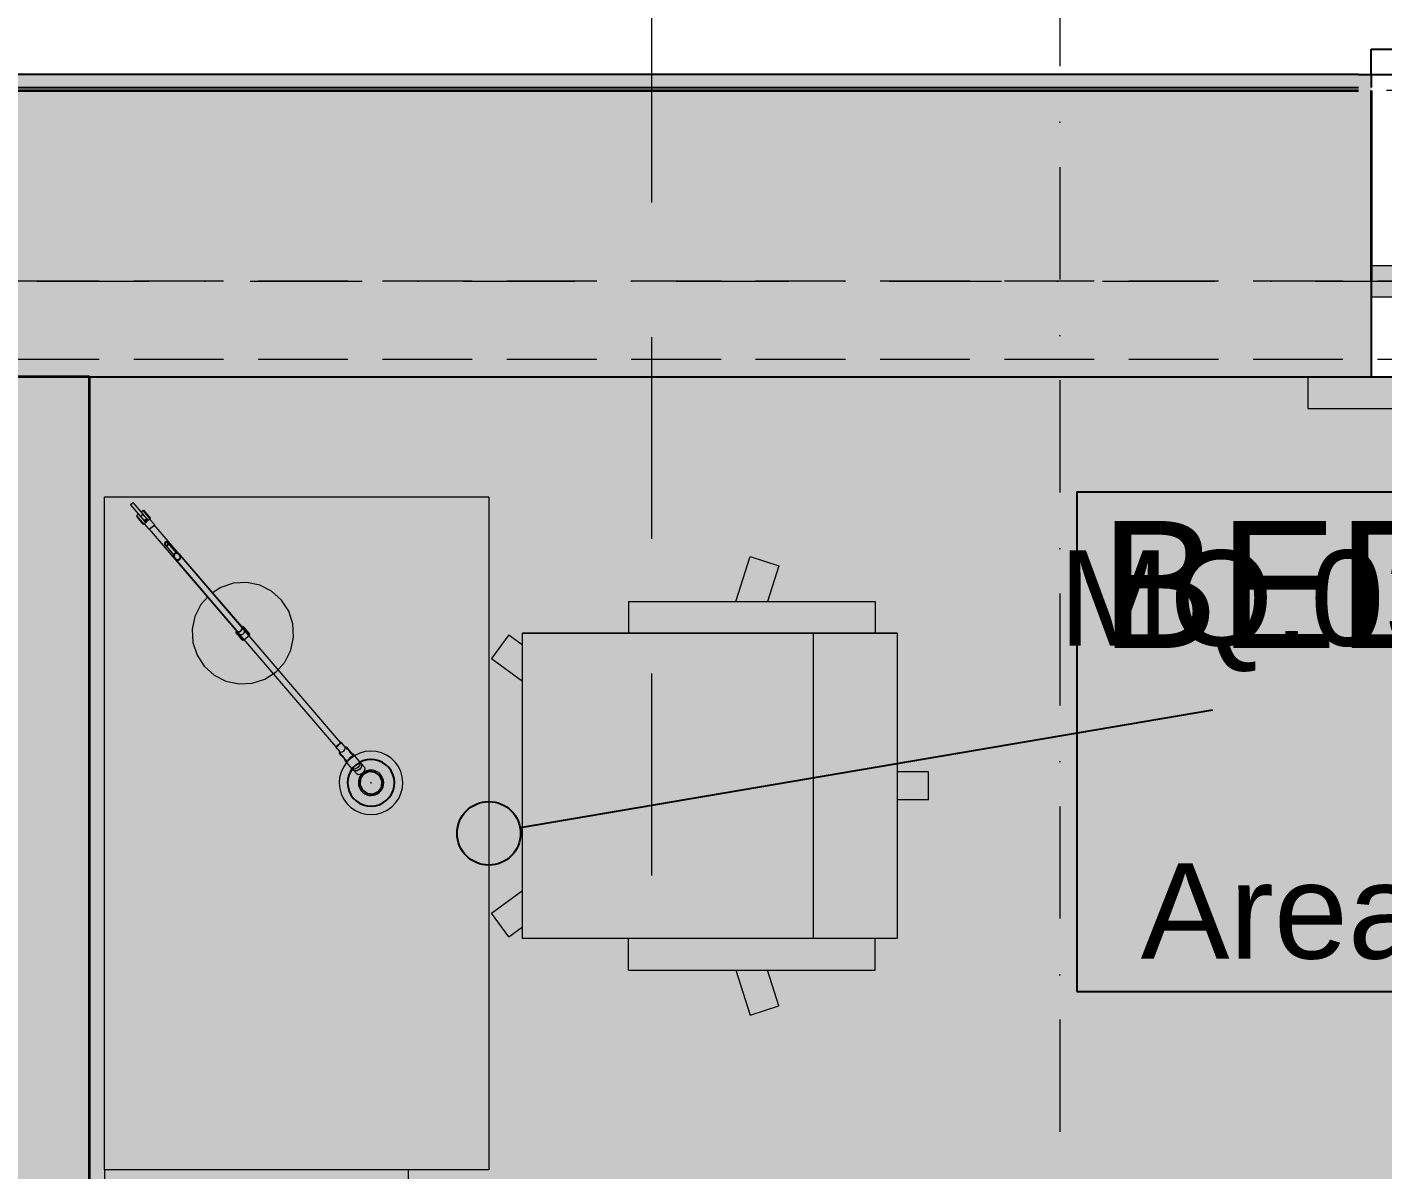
# Model space of a CAD drawing. Header units: millimetres. Extents: x -14278 to 97203, y -22378 to 34603.
# Drawn here: x 59674 to 61806, y 8414 to 10211 of the extents above; entities that cross this region are included whole.
import ezdxf
from ezdxf.enums import TextEntityAlignment as Align

# ---------------------------------------------------------------- set-up
doc = ezdxf.new("R2010")
doc.units = ezdxf.units.MM
doc.header["$MEASUREMENT"] = 0
for name, pattern in [('Dashed', [282.222223, 141.111112, -141.111112]), ('Dot & Dashed', [335.138881, 176.388884, -88.194442, 0, -70.555556]), ('Hidden Line', [195.611112, 141.111112, -54.5]), ('Long Dashed', [529.166651, 317.499995, -211.666656])]:
    doc.linetypes.add(name, pattern=pattern)
for name, color, linetype in [('A-Zz_20_10_90-T_TextFFEInternal', 7, 'Continuous'), ('A-Zz_60_50_80-P_MarkerSection', 7, 'Continuous'), ('NewA-Ee_25_10-M_WallsExternal', 7, 'Continuous'), ('NewA-Ee_25_10-M_WallsInternal', 7, 'Continuous'), ('NewA-Ee_30_10-M_Roofs', 7, 'Continuous'), ('NewA-Ee_30_40-M_Floors', 7, 'Continuous'), ('NewA-Ee_40_20-M_GeneralFFAndEInternalFixed', 7, 'Continuous'), ('NewA-Ee_40_20-M_GeneralFFAndEInternalMovable', 7, 'Continuous'), ('NewA-SL-M_SpacesInternal', 7, 'Continuous'), ('NewA-Ss_30_25-M_CeilingAndSoffitSystems', 7, 'Continuous'), ('NewA-Zz_20_10_90-T_TextFFEInternal', 7, 'Continuous'), ('NewA-Zz_35_40_80-M_GridStructural', 7, 'Continuous'), ('NewA-Zz_50_90_00-M_GrossInternal', 7, 'Continuous'), ('NewA-Zz_60_50_90-P_VoidOpening', 7, 'Continuous')]:
    doc.layers.add(name, color=color, linetype=linetype)
doc.styles.add('GENERATED_STYLE_1', font='')
doc.styles.get('GENERATED_STYLE_1').set_extended_font_data('Arial')

# ---------------------------------------------------------------- blocks, each defined once
blk = doc.blocks.new('Slab_29_2', base_point=(87898, 1112.3))
at = {"layer": 'NewA-Ee_30_40-M_Floors', "linetype": 'Continuous', "lineweight": 13}
blk.add_hatch(color=254, dxfattribs=at).paths.add_polyline_path([(87898, 1112.3), (87898, 7409.5), (90347.7, 7409.5), (90347.7, 9661.5), (55798.3, 9661.5), (55798.3, 1112.3)])
at = {"layer": 'NewA-Ee_30_40-M_Floors', "color": 6, "linetype": 'Continuous', "lineweight": 13, "flags": 128}
blk.add_lwpolyline([(87898, 1112.3), (55798.3, 1112.3), (55798.3, 9661.5), (90347.7, 9661.5), (90347.7, 7409.5), (87898, 7409.5)], close=True, dxfattribs=at)
blk = doc.blocks.new('BEDROOM_203_40_2', base_point=(62083.3, 9126.8))
at = {"layer": 'NewA-SL-M_SpacesInternal', "color": 253, "linetype": 'Continuous', "lineweight": 13}
for p, q in [((59771.6, 9661.5), (59771.6, 5658.2)), ((63599.5, 9661.5), (59771.6, 9661.5))]:
    blk.add_line(p, q, dxfattribs=at)
at = {"layer": 'NewA-SL-M_SpacesInternal', "linetype": 'Continuous'}
for p, q in [((61324.6, 9480.4), (61324.6, 9166.1)), ((61324.6, 9480.4), (62841.9, 9480.4)), ((61324.6, 9166.1), (61324.6, 8930.4)), ((61324.6, 8930.4), (61324.6, 8694.6)), ((61324.6, 8694.6), (62841.9, 8694.6))]:
    blk.add_line(p, q, dxfattribs=at)
at = {"layer": 'NewA-SL-M_SpacesInternal', "color": 5, "lineweight": 70, "style": 'GENERATED_STYLE_1'}
for tag, height, p in [('ROOM_NAME', 200, (62083.3, 9434.6)), ('ROOM_NUMBER', 150, (62083.3, 9131.8)), ('adj_text', 150, (62083.3, 8896.1))]:
    blk.add_attdef(tag, text='', height=height, dxfattribs=at).set_placement(p, align=Align.TOP_CENTER)
blk = doc.blocks.new('Slab_39_2', base_point=(59771.6, 9661.5))
at = {"layer": 'NewA-Ss_30_25-M_CeilingAndSoffitSystems', "linetype": 'Continuous', "lineweight": 0}
blk.add_hatch(color=255, dxfattribs=at).paths.add_polyline_path([(59771.6, 9661.5), (59771.6, 5658.2), (60596, 5658.2), (60596, 2707.2), (61824.5, 2707.2), (61824.5, 5658.2), (63599.5, 5658.2), (63599.5, 9661.5)])
at = {"layer": 'NewA-Ss_30_25-M_CeilingAndSoffitSystems', "color": 6, "linetype": 'Continuous', "lineweight": 13, "flags": 128}
blk.add_lwpolyline([(59771.6, 9661.5), (63599.5, 9661.5), (63599.5, 5658.2), (61824.5, 5658.2), (61824.5, 2707.2), (60596, 2707.2), (60596, 5658.2), (59771.6, 5658.2)], close=True, dxfattribs=at)
blk = doc.blocks.new('Double Window 19_2')
at = {"layer": 'NewA-Ee_25_10-M_WallsExternal', "linetype": 'Continuous', "lineweight": 13}
for points in [[(-750, 0), (-750, -50), (-700, -50), (-700, 0)], [(0, -50), (0, 0), (-50, 0), (-50, -50)], [(0, 0), (0, -50), (50, -50), (50, 0)], [(750, -50), (750, 0), (700, 0), (700, -50)]]:
    blk.add_hatch(color=104, dxfattribs=at).paths.add_polyline_path(points)
at = {"layer": 'NewA-Ee_25_10-M_WallsExternal', "linetype": 'Continuous'}
for p, q in [((-750, 300), (-750, 340)), ((-750, 340), (750, 340)), ((750, 340), (750, 300)), ((-700, 0), (-50, 0)), ((50, 0), (700, 0)), ((-750, -24.9), (-750, -50)), ((-700, -25), (-50, -25)), ((50, -25), (700, -25)), ((750, -24.9), (750, -50)), ((-50, -50), (-700, -50)), ((700, -50), (50, -50)), ((-750, -175.2), (750, -175.2))]:
    blk.add_line(p, q, dxfattribs=at)
at = {"layer": 'NewA-Ee_25_10-M_WallsExternal', "linetype": 'Dashed'}
blk.add_line((-750, 300), (750, 300), dxfattribs=at)
at = {"layer": 'NewA-Ee_25_10-M_WallsExternal', "color": 24, "linetype": 'Continuous', "lineweight": 13}
for p, q in [((-750, 0), (-700, 0)), ((-700, 0), (-700, -50)), ((-50, -50), (-50, 0)), ((-50, 0), (0, 0)), ((0, 0), (50, 0)), ((50, 0), (50, -50)), ((700, -50), (700, 0)), ((700, 0), (750, 0)), ((-700, -50), (-750, -50)), ((0, -50), (-50, -50)), ((50, -50), (0, -50)), ((750, -50), (700, -50))]:
    blk.add_line(p, q, dxfattribs=at)
at = {"layer": 'NewA-Ee_25_10-M_WallsExternal', "color": 92, "linetype": 'Continuous', "lineweight": 35}
for p, q in [((-750, 0), (-750, -24.9)), ((750, 0), (750, -24.9))]:
    blk.add_line(p, q, dxfattribs=at)
blk = doc.blocks.new('Wall_67_2', base_point=(55648, 9811.8))
at = {"layer": 'NewA-Ee_25_10-M_WallsExternal', "linetype": 'Continuous', "lineweight": 13}
for points in [[(61767.9, 10136.7), (55323.1, 10136.7), (55343.2, 10116.6), (61767.9, 10116.6)], [(61767.9, 10136.7), (61767.9, 9836.7), (61788, 9836.7), (61788, 10136.7)], [(55348, 10111.8), (55648, 9811.8), (61788, 9811.8), (61788, 9836.7), (61767.9, 9836.7), (61767.9, 10111.8)], [(55648, 9811.8), (55718.4, 9741.4), (61775, 9741.4), (61775, 9786.7), (61788, 9786.7), (61788, 9811.8)], [(61775, 9661.5), (61788, 9661.5), (61788, 9786.7), (61775, 9786.7)], [(61775, 9741.4), (55718.4, 9741.4), (55781.9, 9677.9), (61775, 9677.9)], [(61775, 9677.9), (55781.9, 9677.9), (55798.3, 9661.5), (61775, 9661.5)]]:
    blk.add_hatch(color=6, dxfattribs=at).paths.add_polyline_path(points)
at = {"layer": 'NewA-Ee_25_10-M_WallsExternal', "linetype": 'Continuous'}
for p, q in [((61767.9, 10136.7), (61788, 10136.7)), ((61788, 10136.7), (61788, 10116.6)), ((55343.2, 10116.6), (61767.9, 10116.6)), ((61788, 9811.8), (61788, 9786.7)), ((61788, 9786.7), (61788, 9741.4)), ((61788, 9741.4), (61788, 9677.9)), ((61775, 9661.5), (61788, 9661.5)), ((61788, 9677.9), (61788, 9661.5))]:
    blk.add_line(p, q, dxfattribs=at)
at = {"layer": 'NewA-Ee_25_10-M_WallsExternal', "color": 92, "linetype": 'Continuous', "lineweight": 35}
for p, q in [((55348, 10111.8), (61767.9, 10111.8)), ((61788, 10111.8), (61788, 9836.7)), ((61788, 9836.7), (61788, 9811.8))]:
    blk.add_line(p, q, dxfattribs=at)
at = {"layer": 'NewA-Ee_25_10-M_WallsExternal', "linetype": 'Continuous', "flags": 128}
for points in [[(61767.9, 10136.7), (55323.1, 10136.7)], [(55798.3, 9661.5), (61775, 9661.5)]]:
    blk.add_lwpolyline(points, dxfattribs=at)
at = {"layer": 'NewA-Ee_25_10-M_WallsExternal', "linetype": 'Continuous', "zscale": 1000}
blk.add_blockref('Double Window 19_2', (62538, 9836.7), dxfattribs=at)
blk = doc.blocks.new('Wall_80_2', base_point=(59621.6, 9661.5))
at = {"layer": 'NewA-Ee_25_10-M_WallsInternal', "linetype": 'Continuous', "lineweight": 13}
blk.add_hatch(color=6, dxfattribs=at).paths.add_polyline_path([(59621.6, 9661.5), (59621.6, 2557.2), (59771.6, 2707.2), (59771.6, 9661.5)])
at = {"layer": 'NewA-Ee_25_10-M_WallsInternal', "color": 92, "linetype": 'Continuous', "lineweight": 35, "flags": 128}
for points in [[(59771.6, 9661.5), (59621.6, 9661.5)], [(59771.6, 5658.2), (59771.6, 9661.5)]]:
    blk.add_lwpolyline(points, dxfattribs=at)
blk = doc.blocks.new('Morph_17_2', base_point=(55648, -5438.2))
at = {"layer": 'NewA-Ee_40_20-M_GeneralFFAndEInternalMovable', "linetype": 'Continuous'}
for p, q in [((59890.7, 9400.7), (59890, 9399.6)), ((59890, 9399.6), (59890, 9398.2)), ((59890, 9398.2), (59890.7, 9396.9)), ((59891.9, 9401.2), (59890.7, 9400.7)), ((59890.7, 9396.9), (59892, 9396)), ((59893.3, 9401), (59891.9, 9401.2)), ((59892, 9396), (59893.3, 9395.7)), ((59894.5, 9400.1), (59893.3, 9401)), ((59893.3, 9395.7), (59894.6, 9396.3)), ((59895.2, 9398.8), (59894.5, 9400.1)), ((59894.6, 9396.3), (59895.2, 9397.4)), ((59895.2, 9397.4), (59895.2, 9398.8)), ((59908.4, 9384), (59906, 9382.9)), ((59911.1, 9383.6), (59908.4, 9384)), ((59906, 9382.9), (59904.6, 9380.7)), ((59904.6, 9380.7), (59904.6, 9377.9)), ((59904.6, 9377.9), (59905.9, 9375.3)), ((59905.9, 9375.3), (59908.3, 9373.6)), ((59908.3, 9373.6), (59911, 9373.2)), ((59911, 9373.2), (59913.4, 9374.3)), ((59913.5, 9381.8), (59911.1, 9383.6)), ((59913.4, 9374.3), (59914.8, 9376.5)), ((59914.8, 9379.2), (59913.5, 9381.8)), ((59914.8, 9376.5), (59914.8, 9379.2)), ((60197.6, 9028.6), (60196.8, 9019.3)), ((60202.8, 9036.3), (60197.6, 9028.6)), ((60211.2, 9040.4), (60202.8, 9036.3)), ((60220.5, 9039.6), (60211.2, 9040.4)), ((60228.2, 9034.4), (60220.5, 9039.6)), ((60232.3, 9025.9), (60228.2, 9034.4)), ((60231.6, 9016.6), (60232.3, 9025.9)), ((60196.8, 9019.3), (60200.9, 9010.9)), ((60200.9, 9010.9), (60208.6, 9005.6)), ((60208.6, 9005.6), (60217.9, 9004.9)), ((60217.9, 9004.9), (60226.3, 9008.9)), ((60226.3, 9008.9), (60231.6, 9016.6))]:
    blk.add_line(p, q, dxfattribs=at)
at = {"layer": 'NewA-Ee_40_20-M_GeneralFFAndEInternalMovable', "color": 6, "linetype": 'Continuous', "lineweight": 13, "flags": 128}
for points in [[(59836.4, 9460.3), (59840.2, 9463.6)], [(59836.6, 9460.1), (59836.4, 9460.3)], [(59852.1, 9442), (59836.6, 9460.1)], [(59840.4, 9463.4), (59840.2, 9463.6)], [(59855.9, 9445.3), (59840.4, 9463.4)], [(59852.8, 9448.8), (59855.9, 9451.4)], [(59856.7, 9450.4), (59855.9, 9451.4)], [(59856.5, 9450.7), (59857.3, 9451.3)], [(59858.9, 9447.9), (59856.7, 9450.4)], [(59858, 9450.4), (59857.3, 9451.3)], [(59860, 9448.2), (59858, 9450.4)], [(59861.8, 9444.4), (59858.9, 9447.9)], [(59862.6, 9445.1), (59860, 9448.2)], [(59845.9, 9441.6), (59846.6, 9442.2)], [(59846.6, 9440.7), (59845.9, 9441.6)], [(59846, 9443), (59849, 9445.6)], [(59846.8, 9442), (59846, 9443)], [(59848.6, 9438.4), (59846.6, 9440.7)], [(59849, 9439.4), (59846.8, 9442)], [(59851.2, 9435.4), (59848.6, 9438.4)], [(59852, 9436), (59849, 9439.4)], [(59853.8, 9432.3), (59851.2, 9435.4)], [(59854.9, 9432.6), (59852, 9436)], [(59852.1, 9442), (59855.9, 9445.3)], [(59855, 9438.6), (59852.1, 9442)], [(59855.6, 9430.2), (59853.8, 9432.3)], [(59857, 9430.1), (59854.9, 9432.6)], [(59857.9, 9435.2), (59855, 9438.6)], [(59856.3, 9429.4), (59855.6, 9430.2)], [(59858.8, 9441.8), (59855.9, 9445.3)], [(59856.3, 9429.4), (59857, 9430.1)], [(59857.7, 9429.3), (59857, 9430.1)], [(59857.7, 9435.5), (59861.5, 9438.7)], [(59857.7, 9429.3), (59858.8, 9430.2)], [(59860, 9432.8), (59857.9, 9435.2)], [(59858.4, 9434.7), (59859.9, 9436.7)], [(59865.4, 9421.9), (59858.4, 9430)], [(59860.2, 9436.4), (59858.7, 9434.3)], [(59861.7, 9438.4), (59858.8, 9441.8)], [(59859, 9430.5), (59858.8, 9430.4)], [(59860.2, 9432.2), (59859, 9430.5)], [(59859.1, 9433.8), (59860.6, 9435.9)], [(59859.9, 9436.7), (59862.2, 9437.9)], [(59861.6, 9433.8), (59860, 9432.8)], [(59860.3, 9432.4), (59860, 9432.8)], [(59862.5, 9437.6), (59860.2, 9436.4)], [(59862, 9434.2), (59860.2, 9432.2)], [(59860.6, 9435.9), (59862.9, 9437.1)], [(59863.8, 9436), (59861.7, 9438.4)], [(59864.7, 9441.1), (59861.8, 9444.4)], [(59864.3, 9435.8), (59862, 9434.2)], [(59865.2, 9442.1), (59862.6, 9445.1)], [(59863.8, 9436), (59862.6, 9434.6)], [(59864.1, 9435.6), (59863.8, 9436)], [(59866.2, 9436.7), (59864.3, 9435.8)], [(59866.8, 9438.6), (59864.7, 9441.1)], [(59867, 9439.9), (59865.2, 9442.1)], [(59866.4, 9436.9), (59866.2, 9436.7)], [(59866.5, 9436.8), (59867.6, 9437.8)], [(59867.6, 9437.8), (59866.8, 9438.6)], [(59873.7, 9429.1), (59866.8, 9437.1)], [(59866.9, 9438.5), (59867.7, 9439.2)], [(59867.7, 9439.2), (59867, 9439.9)], [(59872.2, 9426.6), (59870.2, 9424.7)], [(59873.5, 9428.2), (59872.2, 9426.6)], [(59873.7, 9429.1), (59873.5, 9428.2)], [(60166.7, 9086.2), (59873.6, 9428.5)], [(59866.3, 9422), (59865.4, 9421.9)], [(60159.1, 9079.7), (59866, 9421.9)], [(59868, 9423), (59866.3, 9422)], [(59870.2, 9424.7), (59868, 9423)], [(59890.7, 9396.9), (59904.6, 9380.7)], [(59894.5, 9400.1), (59908.4, 9384)], [(59905.9, 9375.3), (60003, 9262)], [(59913.5, 9381.8), (60010.6, 9268.5)], [(59957.6, 9315), (59947, 9303.2), (59937.6, 9284.5), (59933.3, 9264.1), (59934.4, 9243.3), (59940.9, 9223.4), (59952.3, 9205.9), (59967.8, 9191.9), (59986.4, 9182.5), (60006.9, 9178.2), (60027.7, 9179.3), (60047.6, 9185.8), (60065.1, 9197.2), (60079, 9212.7), (60088.5, 9231.3), (60092.8, 9251.8), (60091.7, 9272.6), (60085.2, 9292.5), (60073.8, 9310), (60058.2, 9323.9), (60039.6, 9333.4), (60019.2, 9337.7), (59998.3, 9336.6), (59978.5, 9330.1), (59965.2, 9321.5)], [(60001.9, 9263.2), (60002.6, 9261.7)], [(60002.1, 9259.1), (60002.9, 9259.8)], [(60002.8, 9258.3), (60002.1, 9259.1)], [(60002.2, 9260.5), (60003, 9261.2)], [(60003, 9259.6), (60002.2, 9260.5)], [(60002.6, 9261.7), (60006, 9257.6)], [(60002.6, 9261.7), (60004.7, 9260.3)], [(60004.7, 9256.1), (60002.8, 9258.3)], [(60003, 9262), (60004.9, 9260.8)], [(60005.2, 9257.1), (60003, 9259.6)], [(60004.7, 9260.3), (60007.4, 9260.3)], [(60007.3, 9253.1), (60004.7, 9256.1)], [(60004.9, 9260.8), (60007.3, 9260.7)], [(60008.1, 9253.7), (60005.2, 9257.1)], [(60006, 9257.6), (60008.3, 9256.1)], [(60007.3, 9260.7), (60009.6, 9261.9)], [(60007.4, 9260.3), (60009.9, 9261.6)], [(60008.3, 9256.1), (60010.3, 9255.9)], [(60010.9, 9268.8), (60009.5, 9269.7)], [(60009.6, 9261.9), (60011.1, 9264)], [(60009.9, 9261.6), (60011.6, 9263.9)], [(60011.5, 9266.4), (60010.6, 9268.5)], [(60010.9, 9268.8), (60014.4, 9264.8)], [(60012, 9266.5), (60010.9, 9268.8)], [(60011.1, 9264), (60011.5, 9266.4)], [(60011.3, 9268.4), (60012.1, 9269)], [(60011.3, 9255.8), (60013.9, 9256.9)], [(60011.6, 9263.9), (60012, 9266.5)], [(60012.9, 9268.1), (60012.1, 9269)], [(60012.8, 9268.2), (60013.5, 9268.9)], [(60015, 9265.6), (60012.9, 9268.1)], [(60014.2, 9268.1), (60013.5, 9268.9)], [(60013.9, 9256.9), (60015.4, 9259.3)], [(60016.1, 9265.9), (60014.2, 9268.1)], [(60015.5, 9262.3), (60014.4, 9264.8)], [(60018, 9262.2), (60015, 9265.6)], [(60015.4, 9259.3), (60015.5, 9259.8)], [(60015.5, 9260.4), (60015.5, 9262.3)], [(60018.7, 9262.8), (60016.1, 9265.9)], [(60020.9, 9258.8), (60018, 9262.2)], [(60021.3, 9259.8), (60018.7, 9262.8)], [(60023, 9256.3), (60020.9, 9258.8)], [(60023.2, 9257.6), (60021.3, 9259.8)], [(60023.8, 9255.3), (60023, 9256.3)], [(60023.9, 9256.7), (60023.2, 9257.6)], [(60023.2, 9256.1), (60023.9, 9256.7)], [(60009.9, 9250), (60007.3, 9253.1)], [(60011, 9250.3), (60008.1, 9253.7)], [(60011.8, 9247.8), (60009.9, 9250)], [(60010.8, 9255.8), (60011.3, 9255.8)], [(60013.2, 9247.8), (60011, 9250.3)], [(60012.5, 9247), (60011.8, 9247.8)], [(60012.5, 9247), (60013.3, 9247.6)], [(60013.9, 9246.9), (60013.2, 9247.8)], [(60013.9, 9246.9), (60023.8, 9255.3)], [(60166.5, 9085.4), (60165.3, 9083.9)], [(60165.6, 9084), (60166.9, 9085.6)], [(60167.1, 9086.5), (60166.5, 9086.5)], [(60166.7, 9086.2), (60166.5, 9085.4)], [(60166.9, 9085.6), (60167.1, 9086.5)], [(60167.1, 9086.5), (60174.1, 9078.3)], [(60158.9, 9080), (60158.7, 9079.4)], [(60158.7, 9079.4), (60165.7, 9071.2)], [(60158.7, 9079.4), (60159.6, 9079.4)], [(60159.9, 9079.8), (60159.1, 9079.7)], [(60159.6, 9079.4), (60161.4, 9080.5)], [(60161.5, 9080.7), (60159.9, 9079.8)], [(60161.4, 9080.5), (60163.6, 9082.1)], [(60163.5, 9082.2), (60161.5, 9080.7)], [(60165.3, 9083.9), (60163.5, 9082.2)], [(60163.6, 9082.1), (60165.6, 9084)], [(60164.7, 9069.3), (60165.5, 9069.9)], [(60165.4, 9068.5), (60164.7, 9069.3)], [(60164.9, 9070.7), (60165.6, 9071.3)], [(60165.6, 9069.8), (60164.9, 9070.7)], [(60167.3, 9066.2), (60165.4, 9068.5)], [(60167.8, 9067.3), (60165.6, 9069.8)], [(60165.7, 9071.2), (60166.9, 9070.9)], [(60166.9, 9070.9), (60167, 9071), (60169.3, 9071.3)], [(60170, 9063.2), (60167.3, 9066.2)], [(60170.7, 9063.8), (60167.8, 9067.3)], [(60169.3, 9071.3), (60171.8, 9072.5)], [(60171.8, 9072.5), (60173.5, 9074.8)], [(60173.5, 9074.8), (60174.1, 9077), (60174.2, 9077.1)], [(60174, 9078.5), (60174.7, 9079.1)], [(60174.2, 9077.1), (60174.1, 9078.3)], [(60175.5, 9078.2), (60174.7, 9079.1)], [(60175.4, 9078.4), (60176.1, 9079)], [(60177.7, 9075.7), (60175.5, 9078.2)], [(60176.8, 9078.2), (60176.1, 9079)], [(60178.7, 9076), (60176.8, 9078.2)], [(60180.6, 9072.3), (60177.7, 9075.7)], [(60181.3, 9072.9), (60178.7, 9076)], [(60183.5, 9068.9), (60180.6, 9072.3)], [(60183.9, 9069.9), (60181.3, 9072.9)], [(60185.7, 9066.4), (60183.5, 9068.9)], [(60185.9, 9067.7), (60183.9, 9069.9)], [(60185, 9064.5), (60184.4, 9063.9)], [(60184.8, 9068.9), (60186.2, 9068)], [(60185.4, 9064.6), (60186.4, 9065.5)], [(60186.4, 9065.5), (60185.7, 9066.4)], [(60185.8, 9066.2), (60186.5, 9066.9)], [(60186.5, 9066.9), (60185.9, 9067.7)], [(60196.7, 9055.8), (60186.2, 9068)], [(60186.2, 9068), (60186.4, 9067.1)], [(60186.6, 9065.9), (60186.3, 9065.6)], [(60186.4, 9066.8), (60186.6, 9065.9)], [(60172.6, 9060.2), (60170, 9063.2)], [(60173.6, 9060.4), (60170.7, 9063.8)], [(60174.5, 9057.9), (60172.6, 9060.2)], [(60174.1, 9057.6), (60173.4, 9059.1)], [(60175.8, 9057.9), (60173.6, 9060.4)], [(60184.5, 9045.4), (60174.1, 9057.6)], [(60175, 9057.3), (60174.1, 9057.6)], [(60175.2, 9057.1), (60174.5, 9057.9)], [(60175.2, 9057.1), (60175.9, 9057.8)], [(60176.1, 9056.9), (60175.3, 9057.2)], [(60176.6, 9057), (60175.8, 9057.9)], [(60176.4, 9057.2), (60176.1, 9056.9)], [(60176.6, 9057), (60177.6, 9057.9)], [(60178.4, 9058.7), (60177.8, 9058.3)], [(60181, 9061.8), (60178.4, 9058.7)], [(60184.4, 9063.9), (60181, 9061.8)], [(60187, 9044.2), (60184.5, 9045.4)], [(60187.2, 9042.7), (60185.1, 9045.1)], [(60187, 9042.5), (60186.8, 9043.1)], [(60190.5, 9044.6), (60187, 9044.2)], [(60189.6, 9041.4), (60187.2, 9042.7)], [(60193.9, 9046.7), (60190.5, 9044.6)], [(60196.4, 9043.8), (60192.9, 9041.7)], [(60196.3, 9043.9), (60193, 9041.9)], [(60196.5, 9049.8), (60193.9, 9046.7)], [(60198.8, 9046.9), (60196.3, 9043.9)], [(60199, 9046.9), (60196.4, 9043.8)], [(60197.5, 9053.2), (60196.5, 9049.8)], [(60196.7, 9055.8), (60197.5, 9053.2)], [(60199, 9052.7), (60196.9, 9055.2)], [(60198.6, 9053.2), (60199.2, 9052.9)], [(60199.8, 9050.2), (60198.8, 9046.9)], [(60199, 9052.7), (60199.8, 9050.2)], [(60200, 9050.3), (60199, 9046.9)], [(60204.1, 9047.1), (60199.2, 9052.9)], [(60199.2, 9052.9), (60200, 9050.3)], [(60205, 9044.4), (60204, 9041.1)], [(60204.1, 9047.1), (60205, 9044.4)], [(60192, 9036.7), (60187, 9042.5)], [(60189.5, 9041.2), (60187, 9042.5)], [(60192.9, 9041.7), (60189.5, 9041.2)], [(60193, 9041.9), (60189.6, 9041.4)], [(60194.5, 9035.4), (60192, 9036.7)], [(60197.9, 9035.9), (60194.5, 9035.4)], [(60201.4, 9038), (60197.9, 9035.9)], [(60204, 9041.1), (60201.4, 9038)], [(60214.3, 9022.9), (60214.2, 9022.8)], [(60214.2, 9022.8), (60214.2, 9022.6)], [(60214.2, 9022.6), (60214.3, 9022.4)], [(60214.5, 9023), (60214.3, 9022.9)], [(60214.3, 9022.4), (60214.4, 9022.3)], [(60214.4, 9022.3), (60214.6, 9022.3)], [(60214.7, 9023), (60214.5, 9023)], [(60214.6, 9022.3), (60214.8, 9022.4)], [(60214.8, 9022.9), (60214.7, 9023)], [(60214.9, 9022.7), (60214.8, 9022.9)], [(60214.8, 9022.4), (60214.9, 9022.5)], [(60214.9, 9022.5), (60214.9, 9022.7)]]:
    blk.add_lwpolyline(points, dxfattribs=at)
for points in [[(60167.7, 9005.1), (60171.5, 8997.2), (60176.6, 8990.1), (60182.8, 8984), (60190, 8979.1), (60197.9, 8975.5), (60206.4, 8973.3), (60215.1, 8972.6), (60223.7, 8973.5), (60232.1, 8975.8), (60240, 8979.6), (60247.1, 8984.7), (60253.2, 8990.9), (60258.1, 8998.1), (60261.7, 9006), (60263.9, 9014.5), (60264.6, 9023.1), (60263.7, 9031.8), (60261.4, 9040.2), (60257.6, 9048.1), (60252.5, 9055.2), (60246.3, 9061.3), (60239.1, 9066.2), (60231.2, 9069.8), (60222.7, 9072), (60214, 9072.6), (60205.4, 9071.8), (60197, 9069.4), (60189.1, 9065.7), (60182, 9060.6), (60175.9, 9054.4), (60171, 9047.2), (60167.4, 9039.3), (60165.2, 9030.8), (60164.6, 9022.1), (60165.4, 9013.5)], [(60199.4, 9009.6), (60201.9, 9007.2), (60204.7, 9005.2), (60207.9, 9003.8), (60211.3, 9002.9), (60214.8, 9002.6), (60218.2, 9003), (60221.6, 9003.9), (60224.7, 9005.4), (60227.6, 9007.5), (60230, 9009.9), (60232, 9012.8), (60233.4, 9016), (60234.3, 9019.4), (60234.6, 9022.8), (60234.2, 9026.3), (60233.3, 9029.7), (60231.8, 9032.8), (60229.7, 9035.7), (60227.3, 9038.1), (60224.4, 9040.1), (60221.2, 9041.5), (60217.8, 9042.4), (60214.4, 9042.6), (60210.9, 9042.3), (60207.5, 9041.4), (60204.4, 9039.9), (60201.5, 9037.8), (60199.1, 9035.3), (60197.1, 9032.5), (60195.7, 9029.3), (60194.8, 9025.9), (60194.6, 9022.4), (60194.9, 9019), (60195.8, 9015.6), (60197.3, 9012.5)]]:
    blk.add_lwpolyline(points, close=True, dxfattribs=at)
at = {"layer": 'NewA-Ee_40_20-M_GeneralFFAndEInternalMovable', "linetype": 'Continuous', "flags": 128}
blk.add_lwpolyline([(60177.8, 9022.3), (60178.4, 9015.9), (60180.1, 9009.7), (60182.9, 9003.9), (60186.6, 8998.7), (60191.2, 8994.2), (60196.5, 8990.6), (60202.3, 8988), (60208.5, 8986.4), (60214.9, 8985.9), (60221.3, 8986.5), (60227.5, 8988.2), (60233.3, 8991), (60238.5, 8994.7), (60243, 8999.3), (60246.6, 9004.6), (60249.2, 9010.4), (60250.8, 9016.6), (60251.3, 9023), (60250.7, 9029.4), (60249, 9035.6), (60246.2, 9041.4), (60242.5, 9046.6), (60237.9, 9051.1), (60232.6, 9054.7), (60226.8, 9057.3), (60220.6, 9058.9), (60214.2, 9059.4), (60207.8, 9058.8), (60201.6, 9057.1), (60195.8, 9054.3), (60190.6, 9050.6), (60186.1, 9046), (60182.5, 9040.7), (60179.9, 9034.9), (60178.3, 9028.7)], close=True, dxfattribs=at)
blk = doc.blocks.new('Standard grid marker')
at = {"layer": 'NewA-Zz_35_40_80-M_GridStructural', "color": 6, "linetype": 'Dot & Dashed', "lineweight": 13}
blk.add_line((1000, 0), (18130.8, 0), dxfattribs=at)
at = {"layer": 'NewA-Zz_35_40_80-M_GridStructural', "style": 'GENERATED_STYLE_1'}
blk.add_attdef('AC_MarkerText_1', text='', height=250, rotation=90, dxfattribs=at).set_placement((-250, 14.3), align=Align.MIDDLE_CENTER)
blk = doc.blocks.new('Standard grid marker_2')
at = {"layer": 'NewA-Zz_35_40_80-M_GridStructural', "color": 6, "linetype": 'Dot & Dashed', "lineweight": 13}
blk.add_line((1000, 0), (40175.6, 0), dxfattribs=at)
at = {"layer": 'NewA-Zz_35_40_80-M_GridStructural', "style": 'GENERATED_STYLE_1'}
blk.add_attdef('AC_MarkerText_1', text='', height=250, dxfattribs=at).set_placement((41425.6, 14.3), align=Align.MIDDLE_CENTER)
blk = doc.blocks.new('Standard grid marker_4')
at = {"layer": 'NewA-Zz_35_40_80-M_GridStructural', "color": 6, "linetype": 'Dot & Dashed', "lineweight": 13}
blk.add_line((1000, 0), (40175.6, 0), dxfattribs=at)
blk = doc.blocks.new('Venetian Blind 19')
at = {"layer": 'NewA-Ee_40_20-M_GeneralFFAndEInternalFixed', "color": 1, "linetype": 'Continuous', "lineweight": 18}
for p, q in [((1700, 50), (0, 50)), ((0, 50), (0, 0)), ((1700, 0), (1700, 50)), ((0, 0), (1700, 0))]:
    blk.add_line(p, q, dxfattribs=at)
blk = doc.blocks.new('Office Desk Rect 19')
at = {"layer": 'NewA-Ee_40_20-M_GeneralFFAndEInternalMovable', "color": 1, "linetype": 'Continuous', "lineweight": 18}
for p, q in [((1058.8625, 604.8375), (0, 604.8375)), ((0, 604.8375), (0, 0)), ((1058.8625, 0), (1058.8625, 604.8375)), ((0, 0), (1058.8625, 0))]:
    blk.add_line(p, q, dxfattribs=at)
blk = doc.blocks.new('Office Chair 04 19')
at = {"layer": 'NewA-Ee_40_20-M_GeneralFFAndEInternalMovable', "color": 1, "linetype": 'Continuous', "lineweight": 18}
for p, q in [((335.5, 682), (335.5, 632.6)), ((335.5, 682), (379.5, 682)), ((379.5, 682), (379.5, 632.6)), ((597.6, 632.6), (117.3, 632.6)), ((117.3, 632.6), (117.3, 43.3)), ((117.3, 632.6), (117.3, 43.3)), ((597.6, 632.6), (597.6, 43.3)), ((597.6, 43.3), (597.6, 632.6)), ((597.6, 632.6), (597.6, 43.3)), ((67.3, 210.1), (67.3, 598.2)), ((67.3, 598.2), (117.3, 598.2)), ((647.6, 598.2), (597.6, 598.2)), ((647.6, 210.1), (647.6, 598.2)), ((117.3, 501), (597.6, 501)), ((-3.2, 401.5), (11.5, 446.7)), ((11.5, 446.7), (67.3, 428.6)), ((703.4, 446.7), (647.6, 428.6)), ((718.1, 401.5), (703.4, 446.7)), ((67.3, 378.6), (-3.2, 401.5)), ((647.6, 378.6), (718.1, 401.5)), ((67.3, 210.1), (117.3, 210.1)), ((67.3, 210.1), (117.3, 210.1)), ((647.6, 210.1), (597.6, 210.1)), ((647.6, 210.1), (597.6, 210.1)), ((117.3, 43.3), (597.6, 43.3)), ((119.9, 21.7), (135.6, 43.3)), ((157.3, -5.4), (192.7, 43.3)), ((557.7, -5.4), (522.2, 43.3)), ((595, 21.7), (579.3, 43.3)), ((119.9, 21.7), (157.3, -5.4)), ((595, 21.7), (557.7, -5.4))]:
    blk.add_line(p, q, dxfattribs=at)
blk = doc.blocks.new('Credenza 19_2')
at = {"layer": 'NewA-Ee_40_20-M_GeneralFFAndEInternalMovable', "color": 1, "linetype": 'Continuous', "lineweight": 18}
for p, q in [((700, 478.4), (0, 478.4)), ((0, 478.4), (0, 0)), ((700, 0), (700, 478.4)), ((0, 0), (700, 0))]:
    blk.add_line(p, q, dxfattribs=at)
blk = doc.blocks.new('Beam_12_2', base_point=(90498, 1111.8))
at = {"layer": 'NewA-Ee_30_10-M_Roofs', "color": 6, "linetype": 'Hidden Line', "lineweight": 13}
blk.add_line((90498, 9811.8), (55648, 9811.8), dxfattribs=at)
blk = doc.blocks.new('Line_72_2', base_point=(61538.3, 9136.9))
at = {"layer": 'NewA-Zz_20_10_90-T_TextFFEInternal', "linetype": 'Continuous'}
blk.add_hatch(color=256, dxfattribs=at).paths.add_polyline_path([(60449.9, 8943.2), (60446.1, 8962.3), (60435.3, 8978.5), (60419.1, 8989.4), (60399.9, 8993.2), (60380.8, 8989.4), (60364.6, 8978.5), (60353.7, 8962.3), (60349.9, 8943.2), (60353.7, 8924), (60364.6, 8907.8), (60380.8, 8897), (60399.9, 8893.2), (60419.1, 8897), (60435.3, 8907.8), (60446.1, 8924)])
blk.add_line((61538.3, 9136.9), (60449.2, 8951.6), dxfattribs=at)
blk.add_circle((60399.9, 8943.2), 50, dxfattribs=at)
blk = doc.blocks.new('Label_164_2', base_point=(61185.7, 9472.6))
at = {"layer": 'A-Zz_20_10_90-T_TextFFEInternal', "insert": (61610.7, 9388.3), "char_height": 150, "attachment_point": 2, "style": 'GENERATED_STYLE_1'}
blk.add_mtext('\\fArial|b0|i0|c0|p34;MQ.03\\fArial|b0|i0|c0|p34;\\fArial|b0|i0|c0|p34;\\fArial|b0|i0|c0|p34;\\fArial|b0|i0|c0|p34;\\fArial|b0|i0|c0|p34;\\fArial|b0|i0|c0|p34;\\fArial|b0|i0|c0|p34;\\fArial|b0|i0|c0|p34;\\fArial|b0|i0|c0|p34;\\fArial|b0|i0|c0|p34;\\fArial|b0|i0|c0|p34;\\fArial|b0|i0|c0|p34;\\fArial|b0|i0|c0|p34;\\fArial|b0|i0|c0|p34;\\fArial|b0|i0|c0|p34;\\fArial|b0|i0|c0|p34;\\fArial|b0|i0|c0|p34;\\fArial|b0|i0|c0|p34;\\fArial|b0|i0|c0|p34;\\fArial|b0|i0|c0|p34;\\fArial|b0|i0|c0|p34;\\fArial|b0|i0|c0|p34;\\fArial|b0|i0|c0|p34;\\fArial|b0|i0|c0|p34;\\fArial|b0|i0|c0|p34;\\fArial|b0|i0|c0|p34;\\fArial|b0|i0|c0|p34;\\fArial|b0|i0|c0|p34;\\fArial|b0|i0|c0|p34;}', dxfattribs=at)
blk = doc.blocks.new('Cutting Plane_18_2', base_point=(60656.1, -7707.2))
at = {"layer": 'A-Zz_60_50_80-P_MarkerSection', "color": 6, "linetype": 'Long Dashed', "lineweight": 13}
blk.add_line((60656.1, 8877.1), (60656.1, 13077.1), dxfattribs=at)
blk = doc.blocks.new('Beam_14_2', base_point=(90498, 988.5))
at = {"layer": 'NewA-Zz_60_50_90-P_VoidOpening', "color": 6, "linetype": 'Hidden Line', "lineweight": 13}
blk.add_line((90498, 9688.5), (55648, 9688.5), dxfattribs=at)

msp = doc.modelspace()

# ---------------------------------------------------------------- hatches: boundary and pattern name
at = {"layer": 'NewA-Zz_50_90_00-M_GrossInternal', "linetype": 'Continuous', "lineweight": 140}
msp.add_hatch(color=1, dxfattribs=at).paths.add_polyline_path([(55798.3, 9661.5), (90347.7, 9661.5), (90347.7, 1262.1), (61147.7, 1262.1), (61147.7, -3287.9), (57698.3, -3287.9), (57698.3, 1262.1), (55798.3, 1262.1)])

# ---------------------------------------------------------------- linework, layer by layer
at = {"layer": 'NewA-Zz_50_90_00-M_GrossInternal', "linetype": 'Continuous', "flags": 128}
msp.add_lwpolyline([(55798.3, 9661.5), (90347.7, 9661.5), (90347.7, 1262.1), (61147.7, 1262.1), (61147.7, -3287.9), (57698.3, -3287.9), (57698.3, 1262.1), (55798.3, 1262.1)], close=True, dxfattribs=at)

# ---------------------------------------------------------------- block references
at = {"layer": 'A-Zz_20_10_90-T_TextFFEInternal', "color": 6, "linetype": 'Continuous', "lineweight": 13}
msp.add_blockref('Label_164_2', (61185.7, 9472.6), dxfattribs=at)
at = {"layer": 'A-Zz_60_50_80-P_MarkerSection', "color": 6, "lineweight": 13}
msp.add_blockref('Cutting Plane_18_2', (60656.1, -7707.2), dxfattribs=at)
at = {"layer": 'NewA-Ee_25_10-M_WallsExternal', "color": 92, "lineweight": 35}
msp.add_blockref('Wall_67_2', (55648, 9811.8), dxfattribs=at)
at = {"layer": 'NewA-Ee_25_10-M_WallsInternal', "color": 92, "lineweight": 35}
msp.add_blockref('Wall_80_2', (59621.6, 9661.5), dxfattribs=at)
at = {"layer": 'NewA-Ee_30_10-M_Roofs', "color": 6, "lineweight": 13}
msp.add_blockref('Beam_12_2', (90498, 1111.8), dxfattribs=at)
at = {"layer": 'NewA-Ee_30_40-M_Floors', "color": 6, "linetype": 'Continuous', "lineweight": 13}
msp.add_blockref('Slab_29_2', (87898, 1112.3), dxfattribs=at)
at = {"layer": 'NewA-Ee_40_20-M_GeneralFFAndEInternalFixed', "color": 6, "linetype": 'Continuous', "lineweight": 13, "zscale": 1000}
msp.add_blockref('Venetian Blind 19', (61688, 9611.5), dxfattribs=at)
at = {"layer": 'NewA-Ee_40_20-M_GeneralFFAndEInternalMovable', "color": 6, "linetype": 'Continuous', "lineweight": 13, "xscale": -1, "zscale": 1000}
for name, p, rotation in [('Office Desk Rect 19', (60399.9, 9472.6), 90), ('Office Chair 04 19', (60409.6, 8660.4), 270)]:
    msp.add_blockref(name, p, dxfattribs=dict(at, rotation=rotation))
at = {"layer": 'NewA-Ee_40_20-M_GeneralFFAndEInternalMovable', "linetype": 'Continuous', "lineweight": 0}
msp.add_blockref('Morph_17_2', (55648, -5438.2), dxfattribs=at)
at = {"layer": 'NewA-Ee_40_20-M_GeneralFFAndEInternalMovable', "color": 6, "linetype": 'Continuous', "lineweight": 13, "zscale": 1000, "rotation": 90}
msp.add_blockref('Credenza 19_2', (60273.5, 7713.7), dxfattribs=at)
at = {"layer": 'NewA-SL-M_SpacesInternal', "linetype": 'Continuous'}
ref = msp.add_blockref('BEDROOM_203_40_2', (62083.3, 9126.8), dxfattribs=at)
ref.add_attrib('ROOM_NAME', 'BEDROOM', dxfattribs={"color": 5, "lineweight": 70, "height": 200, "style": 'GENERATED_STYLE_1'}).set_placement((62083.3, 9434.6), align=Align.TOP_CENTER)
ref.add_attrib('adj_text', 'Area: 18.9 m2', dxfattribs={"color": 5, "lineweight": 70, "height": 150, "style": 'GENERATED_STYLE_1'}).set_placement((62083.3, 8896.1), align=Align.TOP_CENTER)
at = {"layer": 'NewA-Ss_30_25-M_CeilingAndSoffitSystems', "color": 6, "linetype": 'Continuous', "lineweight": 13}
msp.add_blockref('Slab_39_2', (59771.6, 9661.5), dxfattribs=at)
at = {"layer": 'NewA-Zz_20_10_90-T_TextFFEInternal', "linetype": 'Continuous'}
msp.add_blockref('Line_72_2', (61538.3, 9136.9), dxfattribs=at)
at = {"layer": 'NewA-Zz_35_40_80-M_GridStructural', "color": 1, "linetype": 'Continuous', "lineweight": 18, "zscale": 1000}
for name, p, rotation in [('Standard grid marker', (61298, 12332), 270), ('Standard grid marker_4', (95171.3, 10111.8), 180)]:
    msp.add_blockref(name, p, dxfattribs=dict(at, rotation=rotation))
msp.add_blockref('Standard grid marker_2', (53995.7, 9811.8), dxfattribs=at)
at = {"layer": 'NewA-Zz_60_50_90-P_VoidOpening', "color": 6, "lineweight": 13}
msp.add_blockref('Beam_14_2', (90498, 988.5), dxfattribs=at)

doc.saveas('drawing.dxf')
